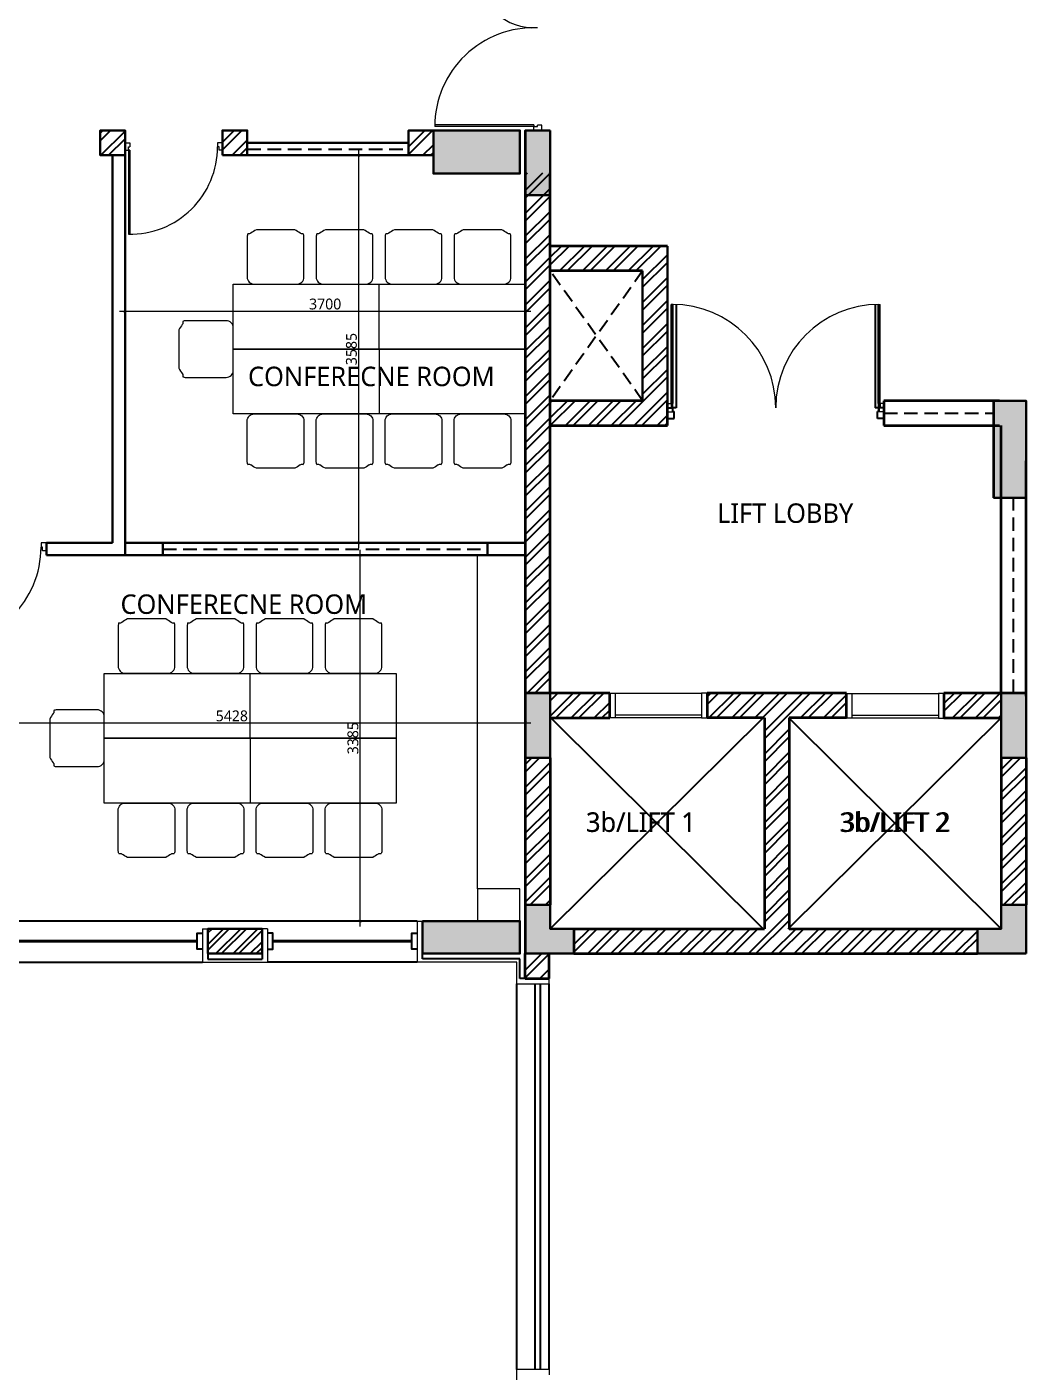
# Model space of a CAD drawing. Header units: millimetres. Extents: x 897770 to 1185420, y -692043 to -233237.
# Drawn here: x 922894 to 932133, y -371282 to -358838 of the extents above; entities that cross this region are included whole.
import ezdxf

# ---------------------------------------------------------------- set-up
doc = ezdxf.new("R2010")
doc.units = ezdxf.units.MM
doc.header["$MEASUREMENT"] = 0
doc.header["$PDMODE"] = 67
doc.linetypes.add('HIDDEN', pattern=[0.375, 0.25, -0.125])
doc.layers.get('Defpoints').update_dxf_attribs({"color": 6})
for name, color, linetype in [('A-Anno Tags', 6, 'Continuous'), ('A-Elevation', 4, 'Continuous'), ('A-Wall Patt', 8, 'Continuous'), ('A-Window', 4, 'Continuous'), ('S-Conc Patt', 9, 'Continuous')]:
    doc.layers.add(name, color=color, linetype=linetype)
for name, color, linetype, lineweight in [('A-Detail Lines', 8, 'Continuous', 25), ('A-Door', 4, 'Continuous', 9), ('A-Wall Sec', 1, 'Continuous', 30), ('A-WIN', 5, 'Continuous', 25), ('column hatch', 12, 'Continuous', 5), ('ele l', 6, 'Continuous', 15), ('Fire pipe', 80, 'Continuous', 15), ('I-Furniture', 34, 'Continuous', 13), ('P-SANR-FIXT', 6, 'Continuous', 9), ('S-Concrete', 40, 'Continuous', 30), ('ST CLADDING PLAN', 6, 'Continuous', 9), ('text', 7, 'Continuous', 5)]:
    doc.layers.add(name, color=color, linetype=linetype, lineweight=lineweight)
doc.styles.get("Standard").update_dxf_attribs({"font": 'trebuc.ttf'})
doc.dimstyles.new('IIITD_WD_M @ 50', dxfattribs={"dimscale": 50, "dimtxt": 2, "dimasz": 0.5, "dimexe": 0.5, "dimexo": 0.25, "dimgap": 0.3, "dimtad": 1, "dimdec": 0, "dimrnd": 1, "dimzin": 0, "dimdsep": 46, "dimtxsty": 'Standard', "dimblk": 'ARCHTICK', "dimcen": 0.2, "dimdle": 1, "dimclrd": 8, "dimclre": 9, "dimadec": 0, "dimazin": 0, "dimtfac": 1, "dimtdec": 0, "dimtofl": 0, "dimtmove": 0, "dimatfit": 0, "dimfxl": 1, "dimtolj": 1, "dimtzin": 0, "dimlwd": -1, "dimlwe": -1, "dimarcsym": 0})
pattern_1 = [(45, (1589826.23, -82191.91), (-106.066017, 106.066017), []), (45, (1589896.94, -82191.91), (-106.066017, 106.066017), [])]
pattern_2 = [(45, (1595136.61, -82191.91), (-106.066017, 106.066017), []), (45, (1595207.33, -82191.91), (-106.066017, 106.066017), [])]
pattern_3 = [(45, (1590101.54, -83978.03), (-106.066017, 106.066017), []), (45, (1590172.26, -83978.03), (-106.066017, 106.066017), [])]

# ---------------------------------------------------------------- blocks, each defined once
blk = doc.blocks.new('Big Door Garbage')
at = {"layer": 'A-Detail Lines', "lineweight": 18}
for centre, radius, start, end in [((-12515, 128703), 515, 270, 3.8969), ((-11085, 128703), 915, 177.8078, 270)]:
    blk.add_arc(centre, radius, start, end, dxfattribs=at)
at = {"layer": 'ele l', "lineweight": 18}
for p, q in [((-12550, 128778), (-12500, 128778)), ((-12550, 128703), (-12550, 128778)), ((-12550, 128703), (-12515, 128703)), ((-12515, 128738), (-12500, 128738)), ((-12515, 128703), (-12515, 128738)), ((-12515, 128703), (-12515, 128188)), ((-12499, 128703), (-12515, 128703)), ((-12500, 128778), (-12500, 128738)), ((-12499, 128703), (-12499, 128188)), ((-11101, 128703), (-11101, 127788)), ((-11101, 128703), (-11085, 128703)), ((-11100, 128778), (-11100, 128738)), ((-11050, 128778), (-11100, 128778)), ((-11085, 128738), (-11100, 128738)), ((-11085, 128703), (-11085, 128738)), ((-11050, 128703), (-11085, 128703)), ((-11085, 128703), (-11085, 127788)), ((-11050, 128703), (-11050, 128778))]:
    blk.add_line(p, q, dxfattribs=at)
blk = doc.blocks.new('ERGEGEWRGREG')
at = {"layer": 'A-Wall Patt'}
h = blk.add_hatch(dxfattribs=at)
h.set_pattern_fill('ANSI32', color=256, scale=300, style=0)
h.set_pattern_definition([(45.000013, (-88074.36, -254660.84), (-79.549531, 79.549495), []), (45.000013, (-88021.32, -254660.84), (-79.549531, 79.549495), [])])
h.paths.add_polyline_path([(925068, -367411), (925068, -367181), (924568, -367181), (924568, -367411)])
at = {"layer": 'A-Detail Lines'}
for p, q in [((924568, -367411, 0), (924568, -367461, 0)), ((924568, -367461, 0), (925068, -367461, 0)), ((925068, -367411, 0), (925068, -367461, 0))]:
    blk.add_line(p, q, dxfattribs=at)
at = {"layer": 'A-Wall Sec', "elevation": 0}
blk.add_lwpolyline([(925068, -367181), (925068, -367411), (924568, -367411), (924568, -367181)], close=True, dxfattribs=at)
blk.add_lwpolyline([(925068, -367181), (925068, -367411), (924568, -367411), (924568, -367181)], close=True, dxfattribs=at)
at = {"layer": 'A-WIN', "color": 2, "lineweight": 40}
blk.add_line((922568, -367296), (924468, -367296, 0), dxfattribs=at)
at = {"layer": 'A-WIN', "color": 2, "lineweight": 40, "elevation": 0}
blk.add_lwpolyline([(926453, -367296), (925168, -367296)], dxfattribs=at)
blk.add_lwpolyline([(926453, -367296), (925168, -367296)], dxfattribs=at)
at = {"layer": 'A-Window'}
for p, q in [((926503, -367111, 0), (922518, -367111)), ((922518, -367491, 0), (924518, -367491, 0))]:
    blk.add_line(p, q, dxfattribs=at)
at = {"layer": 'A-Window', "elevation": 0}
for points in [[(922518, -367371), (922568, -367371), (922568, -367221), (922518, -367221)], [(924518, -367371), (924468, -367371), (924468, -367221), (924518, -367221)], [(925118, -367371), (925168, -367371), (925168, -367221), (925118, -367221)], [(926503, -367371), (926453, -367371), (926453, -367221), (926503, -367221)], [(926503, -367491), (925118, -367491)]]:
    blk.add_lwpolyline(points, dxfattribs=at)
at = {"layer": 'ST CLADDING PLAN'}
for p, q in [((922518, -367111), (922468, -367111)), ((922518, -367111, 0), (922518, -367491, 0)), ((924518, -367181, 0), (924518, -367491, 0)), ((924518, -367181, 0), (924568, -367181, 0)), ((925118, -367181, 0), (925068, -367181, 0)), ((925118, -367181, 0), (925118, -367491, 0)), ((926503, -367111, 0), (926503, -367491, 0)), ((926503, -367111, 0), (926553, -367111, 0)), ((924518, -367491, 0), (925118, -367491, 0))]:
    blk.add_line(p, q, dxfattribs=at)
blk = doc.blocks.new('ABL_Door_S - 1000 x 2100-11-3 Second Floor Lvl')
at = {"layer": 'A-Door'}
blk.add_arc((-450, -2.5), 900, 269.04503, 0, dxfattribs=at)
at = {"layer": 'ele l'}
for p, q in [((-500, 37.5), (-450, 37.5)), ((-500, -37.5), (-500, 37.5)), ((-450, 37.5), (-450, -2.5)), ((450, 37.5), (450, -2.5)), ((500, 37.5), (450, 37.5)), ((500, -37.5), (500, 37.5)), ((-500, -37.5), (-465, -37.5)), ((-465, -2.5), (-450, -2.5)), ((-465, -37.5), (-465, -2.5)), ((-465, -37.5), (-465, -902.4)), ((-450, -37.5), (-465, -37.5)), ((-450, -37.5), (-450, -902.5)), ((465, -2.5), (450, -2.5)), ((465, -37.5), (465, -2.5)), ((500, -37.5), (465, -37.5))]:
    blk.add_line(p, q, dxfattribs=at)
blk = doc.blocks.new('EH')
at = {"linetype": 'ByBlock'}
blk.add_lwpolyline([(2546123, 66560, 0.117677), (2546148, 66566, -0.257765), (2546152, 66590, 0.039614), (2546179, 66633), (2546179, 66937, 0.039614), (2546152, 66980, -0.257765), (2546148, 67004, 0.117677), (2546123, 67010), (2545804, 67010, 0.414214), (2545748, 66954), (2545748, 66616, 0.414214), (2545804, 66560)], format="xyb", close=True, dxfattribs=at)
blk = doc.blocks.new('Double Shutter-Double Panel - 2000 x 2100 mm-40-03_ff')
at = {"layer": 'A-Anno Tags'}
for p, q in [((-955, 50), (-955, 1005)), ((-920, 1005), (-920, 50)), ((920, 1005), (920, 50)), ((955, 50), (955, 1005)), ((-1000, 50), (-955, 50)), ((-1000, 50), (-1000, -50)), ((-920, 50), (-955, 50)), ((-955, 50), (-955, 15)), ((-955, 15), (-940, 15)), ((-940, -50), (-940, 15)), ((955, 50), (920, 50)), ((955, 15), (940, 15)), ((940, -50), (940, 15)), ((955, 50), (955, 15)), ((1000, 50), (955, 50)), ((1000, 50), (1000, -50)), ((-1000, -50), (-940, -50)), ((1000, -50), (940, -50))]:
    blk.add_line(p, q, dxfattribs=at)
at = {"layer": 'A-Door'}
for centre, start, end in [((-955, 50), 0, 90), ((955, 50), 90, 180)]:
    blk.add_arc(centre, 955, start, end, dxfattribs=at)
blk = doc.blocks.new('Lift Door')
at = {"layer": 'A-Door'}
for p, q in [((-15830, -5817), (-15830, -6617)), ((-15625, -6617), (-15625, -5817)), ((-15600, -6617), (-15600, -5817))]:
    blk.add_line(p, q, dxfattribs=at)
for points in [[(-15830, -5767), (-15830, -5817), (-15600, -5817), (-15600, -5767)], [(-15830, -6667), (-15830, -6617), (-15600, -6617), (-15600, -6667)]]:
    blk.add_lwpolyline(points, dxfattribs=at)
blk = doc.blocks.new('gf colmn')
at = {"layer": 'S-Conc Patt'}
for points in [[(675307, -275007), (675537, -275007), (675537, -274407), (675307, -274407)], [(679637, -277807), (679937, -277807), (679937, -276907), (679637, -276907)], [(675307, -280211), (675537, -280211), (675537, -279611), (675307, -279611)], [(679707, -280211), (679937, -280211), (679937, -279611), (679707, -279611)], [(675307, -282022), (675757, -282022), (675757, -281792), (675537, -281792), (675537, -281572), (675307, -281572)], [(679937, -282022), (679487, -282022), (679487, -281792), (679707, -281792), (679707, -281572), (679937, -281572)]]:
    blk.add_hatch(color=256, dxfattribs=at).paths.add_polyline_path(points)
at = {"layer": 'S-Concrete', "elevation": 0}
for points in [[(675537, -274407), (675307, -274407), (675307, -275007), (675537, -275007)], [(679637, -277807), (679937, -277807), (679937, -276907), (679637, -276907)], [(675537, -279611), (675307, -279611), (675307, -280211), (675537, -280211)], [(679937, -279611), (679707, -279611), (679707, -280211), (679937, -280211)], [(675307, -282022), (675757, -282022), (675757, -281792), (675537, -281792), (675537, -281572), (675307, -281572)], [(679937, -282022), (679487, -282022), (679487, -281792), (679707, -281792), (679707, -281572), (679937, -281572)]]:
    blk.add_lwpolyline(points, close=True, dxfattribs=at)
blk = doc.blocks.new('perg colmn')
at = {"color": 6}
blk.add_blockref('gf colmn', (151142, -5934, 0), dxfattribs=at)
blk = doc.blocks.new('block rt')
at = {"layer": 'S-Conc Patt'}
for points in [[(826450, -280941), (826680, -280941), (826680, -280341), (826450, -280341)], [(830780, -283741), (831080, -283741), (831080, -282841), (830780, -282841)], [(826450, -286146), (826680, -286146), (826680, -285546), (826450, -285546)], [(830850, -286146), (831080, -286146), (831080, -285546), (830850, -285546)], [(826450, -287956), (826900, -287956), (826900, -287726), (826680, -287726), (826680, -287506), (826450, -287506)], [(831080, -287956), (830630, -287956), (830630, -287726), (830850, -287726), (830850, -287506), (831080, -287506)]]:
    blk.add_hatch(color=256, dxfattribs=at).paths.add_polyline_path(points)
at = {"layer": 'S-Concrete'}
for points in [[(826680, -280341), (826450, -280341), (826450, -280941), (826680, -280941)], [(830780, -283741), (831080, -283741), (831080, -282841), (830780, -282841)], [(826680, -285546), (826450, -285546), (826450, -286146), (826680, -286146)], [(831080, -285546), (830850, -285546), (830850, -286146), (831080, -286146)], [(826450, -287956), (826900, -287956), (826900, -287726), (826680, -287726), (826680, -287506), (826450, -287506)], [(831080, -287956), (830630, -287956), (830630, -287726), (830850, -287726), (830850, -287506), (831080, -287506)]]:
    blk.add_lwpolyline(points, close=True, dxfattribs=at)
blk = doc.blocks.new('block lft')
at = {"layer": 'S-Conc Patt'}
for points in [[(825600, -280341), (825600, -280741), (826400, -280741), (826400, -280341)], [(826400, -287956), (826400, -287656), (825500, -287656), (825500, -287956)]]:
    blk.add_hatch(color=256, dxfattribs=at).paths.add_polyline_path(points)
at = {"layer": 'S-Concrete', "elevation": 0}
blk.add_lwpolyline([(825600, -280341), (825600, -280741), (826400, -280741), (826400, -280341)], close=True, dxfattribs=at)
at = {"layer": 'S-Concrete'}
blk.add_lwpolyline([(825500, -287656), (825500, -287956), (826400, -287956), (826400, -287656)], close=True, dxfattribs=at)
blk = doc.blocks.new('block rt lft')
at = {"color": 6}
for name in ['block rt', 'block lft']:
    blk.add_blockref(name, (0, 0), dxfattribs=at)
blk = doc.blocks.new('_ArchTick')
at = {"color": 0, "linetype": 'ByBlock', "const_width": 0.15}
blk.add_lwpolyline([(-0.5, -0.5), (0.5, 0.5)], dxfattribs=at)
blk = doc.blocks.new('*D2667')
at = {"layer": 'Defpoints', "color": 0, "transparency": 16777216}
for p in [(923802, -360026, 0), (927503, -360026, 0), (927503, -361468)]:
    blk.add_point(p, dxfattribs=at)
at = {"layer": 'P-SANR-FIXT', "color": 9, "transparency": 16777216}
for p, q in [((923802, -361368), (923802, -361493)), ((927503, -361368), (927503, -361493))]:
    blk.add_line(p, q, dxfattribs=at)
at = {"layer": 'P-SANR-FIXT', "color": 8, "transparency": 16777216}
blk.add_line((923752, -361468), (927553, -361468), dxfattribs=at)
at = {"layer": 'P-SANR-FIXT', "color": 8, "transparency": 16777216, "xscale": 25, "yscale": 25, "zscale": 25, "rotation": 180}
blk.add_blockref('_ArchTick', (923802, -361468), dxfattribs=at)
at = {"layer": 'P-SANR-FIXT', "color": 8, "transparency": 16777216, "xscale": 25, "yscale": 25, "zscale": 25}
blk.add_blockref('_ArchTick', (927503, -361468), dxfattribs=at)
at = {"layer": 'P-SANR-FIXT', "color": 0, "transparency": 16777216, "insert": (925652, -361402), "char_height": 100, "attachment_point": 5}
blk.add_mtext('\\A1;3700', dxfattribs=at)
blk = doc.blocks.new('*D2668')
at = {"layer": 'Defpoints', "color": 0, "transparency": 16777216}
for p in [(926653, -360026, 0), (925961, -363611), (926653, -363611, 0)]:
    blk.add_point(p, dxfattribs=at)
at = {"layer": 'P-SANR-FIXT', "color": 8, "transparency": 16777216}
blk.add_line((925961, -359976), (925961, -363661), dxfattribs=at)
at = {"layer": 'P-SANR-FIXT', "color": 9, "transparency": 16777216}
for p, q in [((926061, -360026), (925936, -360026)), ((926061, -363611), (925936, -363611))]:
    blk.add_line(p, q, dxfattribs=at)
at = {"layer": 'P-SANR-FIXT', "color": 8, "transparency": 16777216, "xscale": 25, "yscale": 25, "zscale": 25}
for p, rotation in [((925961, -360026), 90), ((925961, -363611), 270)]:
    blk.add_blockref('_ArchTick', p, dxfattribs=dict(at, rotation=rotation))
at = {"layer": 'P-SANR-FIXT', "color": 0, "transparency": 16777216, "insert": (925895, -361818), "char_height": 100, "attachment_point": 5, "rotation": 90}
blk.add_mtext('\\A1;3585', dxfattribs=at)
blk = doc.blocks.new('*D2669')
at = {"layer": 'Defpoints', "color": 0, "transparency": 16777216}
for p in [(925961, -363726, 0), (925961, -367111, 0), (925974, -367111)]:
    blk.add_point(p, dxfattribs=at)
at = {"layer": 'P-SANR-FIXT', "color": 9, "transparency": 16777216}
for p, q in [((925973, -363726), (926000, -363726)), ((925973, -367111), (926000, -367111))]:
    blk.add_line(p, q, dxfattribs=at)
at = {"layer": 'P-SANR-FIXT', "color": 8, "transparency": 16777216}
blk.add_line((925974, -363676), (925974, -367161), dxfattribs=at)
at = {"layer": 'P-SANR-FIXT', "color": 8, "transparency": 16777216, "xscale": 25, "yscale": 25, "zscale": 25}
for p, rotation in [((925974, -363726), 90), ((925974, -367111), 270)]:
    blk.add_blockref('_ArchTick', p, dxfattribs=dict(at, rotation=rotation))
at = {"layer": 'P-SANR-FIXT', "color": 0, "transparency": 16777216, "insert": (925909, -365418), "char_height": 100, "attachment_point": 5, "rotation": 90}
blk.add_mtext('\\A1;3385', dxfattribs=at)
blk = doc.blocks.new('*D2670')
at = {"layer": 'Defpoints', "color": 0, "transparency": 16777216}
for p in [(922075, -365278), (922075, -365301, 0), (927503, -365301, 0)]:
    blk.add_point(p, dxfattribs=at)
at = {"layer": 'P-SANR-FIXT', "color": 8, "transparency": 16777216}
blk.add_line((927553, -365278), (922025, -365278), dxfattribs=at)
at = {"layer": 'P-SANR-FIXT', "color": 9, "transparency": 16777216}
for p, q in [((922075, -365288), (922075, -365252)), ((927503, -365288), (927503, -365252))]:
    blk.add_line(p, q, dxfattribs=at)
at = {"layer": 'P-SANR-FIXT', "color": 8, "transparency": 16777216, "xscale": 25, "yscale": 25, "zscale": 25, "rotation": 180}
blk.add_blockref('_ArchTick', (922075, -365278), dxfattribs=at)
at = {"layer": 'P-SANR-FIXT', "color": 8, "transparency": 16777216, "xscale": 25, "yscale": 25, "zscale": 25}
blk.add_blockref('_ArchTick', (927503, -365278), dxfattribs=at)
at = {"layer": 'P-SANR-FIXT', "color": 0, "transparency": 16777216, "insert": (924789, -365212), "char_height": 100, "attachment_point": 5}
blk.add_mtext('\\A1;5428', dxfattribs=at)

msp = doc.modelspace()

# ---------------------------------------------------------------- hatches: boundary and pattern name
at = {"layer": 'A-Wall Patt'}
h = msp.add_hatch(dxfattribs=at)
h.set_pattern_fill('ANSI32', color=256, scale=400, style=0)
h.set_pattern_definition(pattern_1)
h.paths.add_polyline_path([(923802.2, -360025.6), (923572.2, -360025.6), (923572.2, -359795.6), (923802.2, -359795.6)])
h = msp.add_hatch(dxfattribs=at)
h.set_pattern_fill('ANSI32', color=256, scale=400, style=0)
h.set_pattern_definition(pattern_1)
h.paths.add_polyline_path([(923802.2, -360025.6), (923572.2, -360025.6), (923572.2, -359795.6), (923802.2, -359795.6)])
h = msp.add_hatch(dxfattribs=at)
h.set_pattern_fill('ANSI32', color=256, scale=400, style=0)
h.set_pattern_definition(pattern_3)
h.paths.add_polyline_path([(924931.9, -359795.6), (924701.9, -359795.6), (924701.9, -359920.6), (924702.2, -359920.6), (924702.2, -359988.1), (924701.9, -359988.1), (924701.9, -360025.6), (924931.9, -360025.6)])
h = msp.add_hatch(dxfattribs=at)
h.set_pattern_fill('ANSI32', color=256, scale=400, style=0)
h.set_pattern_definition(pattern_3)
h.paths.add_polyline_path([(924931.9, -359795.6), (924701.9, -359795.6), (924701.9, -359920.6), (924702.2, -359920.6), (924702.2, -359988.1), (924701.9, -359988.1), (924701.9, -360025.6), (924931.9, -360025.6)])
h = msp.add_hatch(dxfattribs=at)
h.set_pattern_fill('ANSI32', color=256, scale=400, style=0)
h.set_pattern_definition(pattern_2)
h.paths.add_polyline_path([(926422.6, -360025.6), (926652.6, -360025.6), (926652.6, -359795.6), (926422.6, -359795.6)])
h = msp.add_hatch(dxfattribs=at)
h.set_pattern_fill('ANSI32', color=256, scale=400, style=0)
h.set_pattern_definition(pattern_2)
h.paths.add_polyline_path([(926422.6, -360025.6), (926652.6, -360025.6), (926652.6, -359795.6), (926422.6, -359795.6)])
h = msp.add_hatch(dxfattribs=at)
h.set_pattern_fill('ANSI32', color=256, scale=400, style=0)
h.paths.add_polyline_path([(927502.5, -365000.5), (927732.5, -365000.5), (927732.5, -360188.1), (927502.5, -360188.1)])
h = msp.add_hatch(dxfattribs=at)
h.set_pattern_fill('ANSI32', color=256, scale=400, style=0)
h.paths.add_polyline_path([(927732.5, -360865.6), (927732.5, -361095.6), (928587.5, -361095.6), (928587.5, -362295.6), (927732.5, -362295.6), (927737.5, -362525.6), (928817.5, -362525.6), (928817.5, -360865.6)])
h = msp.add_hatch(dxfattribs=at)
h.set_pattern_fill('ANSI32', color=256, scale=400, style=0)
h.paths.add_polyline_path([(927722.6, -367410.6), (927502.5, -367410.6), (927502.5, -367640.6), (927722.6, -367640.6)])
h.paths.add_polyline_path([(930472.5, -365000.6), (929182.5, -365000.6), (929182.5, -365230.6), (929712.5, -365230.6), (929712.5, -367180.6), (927952.5, -367180.6), (927952.5, -367410.6), (931682.5, -367410.6), (931682.5, -367180.6), (929942.5, -367180.6), (929942.5, -365230.6), (930472.5, -365230.6)])
h = msp.add_hatch(dxfattribs=at)
h.set_pattern_fill('ANSI32', color=256, scale=400, style=0)
h.paths.add_polyline_path([(928282.5, -365000.6), (927737.5, -365000.6), (927737.5, -365230.6), (928282.5, -365230.6)])
h = msp.add_hatch(dxfattribs=at)
h.set_pattern_fill('ANSI32', color=256, scale=400, style=0)
h.set_pattern_definition([(45, (686743.83, -168067.7), (-106.06602, 106.06602), []), (45, (686814.54, -168067.7), (-106.06602, 106.06602), [])])
h.paths.add_polyline_path([(931902.5, -365230.6), (931902.5, -365000.6), (931372.5, -365000.6), (931372.5, -365230.6)])
h = msp.add_hatch(dxfattribs=at)
h.set_pattern_fill('ANSI32', color=256, scale=400, style=0)
h.set_pattern_definition([(45, (927568.9, -365807.15), (-106.066, 106.066), []), (45, (927639.61, -365807.15), (-106.066, 106.066), [])])
h.paths.add_polyline_path([(927732.5, -365600.5), (927502.5, -365600.5), (927502.5, -366960.6), (927732.5, -366960.6)])
h = msp.add_hatch(dxfattribs=at)
h.set_pattern_fill('ANSI32', color=256, scale=400, style=0)
h.paths.add_polyline_path([(932132.5, -365600.5), (931902.5, -365600.5), (931902.5, -366960.6), (932132.5, -366960.6)])

# ---------------------------------------------------------------- linework, layer by layer
at = {"layer": 'A-Anno Tags'}
for p, q in [((927592.6, -371257.2), (927592.6, -367690.6)), ((927642.6, -371257.2), (927642.6, -367690.6))]:
    msp.add_line(p, q, dxfattribs=at)
at = {"layer": 'A-Detail Lines'}
for p, q in [((927732.5, -367180.6, 0), (929702.5, -365230.6, 0)), ((929702.5, -367180.6, 0), (927737.5, -365230.6, 0)), ((929932.6, -367180.6, 0), (931902.5, -365230.6, 0)), ((931902.5, -367180.6, 0), (929937.5, -365230.6, 0))]:
    msp.add_line(p, q, dxfattribs=at)
at = {"layer": 'A-Door'}
for p, q in [((928332.5, -365000.6, 0), (929132.5, -365000.6, 0)), ((930522.5, -365003.6, 0), (931322.5, -365003.6, 0)), ((929132.5, -365205.6, 0), (928332.5, -365205.6, 0)), ((929132.5, -365230.6, 0), (928332.5, -365230.6, 0)), ((931322.5, -365208.6, 0), (930522.5, -365208.6, 0)), ((931322.5, -365233.6, 0), (930522.5, -365233.6, 0))]:
    msp.add_line(p, q, dxfattribs=at)
at = {"layer": 'A-Door', "elevation": 0}
for points in [[(928282.5, -365000.6), (928332.5, -365000.6), (928332.5, -365230.6), (928282.5, -365230.6)], [(929182.5, -365000.6), (929132.5, -365000.6), (929132.5, -365230.6), (929182.5, -365230.6)], [(930472.5, -365003.6), (930522.5, -365003.6), (930522.5, -365233.6), (930472.5, -365233.6)], [(931372.5, -365003.6), (931322.5, -365003.6), (931322.5, -365233.6), (931372.5, -365233.6)]]:
    msp.add_lwpolyline(points, dxfattribs=at)
at = {"layer": 'A-Elevation'}
for p, q in [((927422.6, -371257.2, 0), (927422.6, -367690.6, 0)), ((927722.6, -371257.2, 0), (927722.6, -367690.6, 0))]:
    msp.add_line(p, q, dxfattribs=at)
at = {"layer": 'A-Wall Patt'}
for p, q in [((926552.6, -367460.6, 0), (926552.6, -367410.6, 0)), ((927452.6, -367460.6, 0), (926552.6, -367460.6, 0)), ((927452.6, -367640.6, 0), (927452.6, -367460.6, 0)), ((927502.5, -367640.6, 0), (927452.6, -367640.6, 0))]:
    msp.add_line(p, q, dxfattribs=at)
at = {"layer": 'A-Wall Sec'}
for p, q in [((923687.2, -360025.6, 0), (923687.2, -363610.6, 0)), ((923802.2, -360025.6, 0), (923802.2, -363610.6, 0)), ((928817.5, -362295.6, 0), (928817.5, -360865.6, 0)), ((928587.5, -362295.6, 0), (928587.5, -361095.6, 0)), ((923075, -363610.6, 0), (923075, -363725.6, 0)), ((923075, -363610.6, 0), (923687.2, -363610.6, 0)), ((923802.2, -363610.6, 0), (927502.5, -363610.6, 0)), ((923802.2, -363610.6, 0), (923802.2, -363725.6, 0)), ((924152.2, -363725.6, 0), (924152.2, -363610.6, 0)), ((927152.5, -363725.6, 0), (927152.5, -363610.6, 0)), ((923075, -363725.6, 0), (927502.5, -363725.6, 0))]:
    msp.add_line(p, q, dxfattribs=at)
at = {"layer": 'A-Wall Sec', "lineweight": 35}
for p, q in [((927502.5, -360188.1, 0), (927502.5, -365030.6, 0)), ((927732.5, -365000.6, 0), (927732.5, -360188.1, 0)), ((928817.5, -360865.6, 0), (927732.5, -360865.6, 0)), ((928587.5, -361095.6, 0), (927732.5, -361095.6, 0)), ((928587.5, -362295.6, 0), (927732.5, -362295.6, 0)), ((928817.5, -362525.6, 0), (928817.5, -362295.6, 0)), ((931887.5, -362295.6, 0), (930817.5, -362295.6, 0)), ((930817.5, -362295.6, 0), (930817.5, -362525.6, 0)), ((927737.5, -362525.6, 0), (928817.5, -362525.6, 0)), ((927737.5, -362525.6, 0), (928817.5, -362525.6, 0)), ((930817.5, -362525.6, 0), (931887.5, -362525.6, 0)), ((931902.5, -365000.6, 0), (931902.5, -362525.6, 0)), ((932132.5, -365030.6, 0), (932132.5, -362853, 0)), ((928282.5, -365000.6, 0), (927732.5, -365000.6, 0)), ((928282.5, -365230.6, 0), (928282.5, -365000.6, 0)), ((930472.5, -365000.6, 0), (929182.5, -365000.6, 0)), ((929182.5, -365000.6, 0), (929182.5, -365230.6, 0)), ((930472.5, -365230.6, 0), (930472.5, -365003.6, 0)), ((931372.5, -365000.6, 0), (931372.5, -365230.6, 0)), ((931902.5, -365000.6, 0), (931372.5, -365000.6, 0)), ((927737.5, -365230.6, 0), (928282.5, -365230.6, 0)), ((929712.5, -365230.6, 0), (929182.5, -365230.6, 0)), ((929712.5, -365230.6, 0), (929712.5, -367180.6, 0)), ((930472.5, -365230.6, 0), (929942.5, -365230.6, 0)), ((929942.5, -365230.6, 0), (929942.5, -367180.6, 0)), ((931372.5, -365230.6, 0), (931902.5, -365230.6, 0)), ((927502.5, -365600.5, 0), (927502.5, -366960.6, 0)), ((927732.5, -365600.5, 0), (927732.5, -366960.6, 0)), ((931902.5, -365600.5, 0), (931902.5, -366960.6, 0)), ((932132.5, -365600.5, 0), (932132.5, -366960.6, 0)), ((927952.5, -367180.6, 0), (929712.5, -367180.6, 0)), ((929942.5, -367180.6, 0), (931682.5, -367180.6, 0)), ((927502.5, -367640.6, 0), (927502.5, -367410.6, 0)), ((927722.6, -367640.6, 0), (927722.6, -367410.6, 0)), ((927952.5, -367410.6, 0), (931682.5, -367410.6, 0)), ((927502.5, -367640.6, 0), (927722.6, -367640.6, 0))]:
    msp.add_line(p, q, dxfattribs=at)
at = {"layer": 'A-Wall Sec', "elevation": 0}
msp.add_lwpolyline([(923802.2, -360025.6), (923572.2, -360025.6), (923572.2, -359795.6), (923802.2, -359795.6), (923802.2, -360025.6)], dxfattribs=at)
msp.add_lwpolyline([(923802.2, -360025.6), (923572.2, -360025.6), (923572.2, -359795.6), (923802.2, -359795.6), (923802.2, -360025.6)], dxfattribs=at)
for points in [[(924701.9, -360025.6), (924931.9, -360025.6), (924931.9, -359795.6), (924701.9, -359795.6)], [(924701.9, -360025.6), (924931.9, -360025.6), (924931.9, -359795.6), (924701.9, -359795.6)], [(926422.6, -360025.6), (926652.6, -360025.6), (926652.6, -359795.6), (926422.6, -359795.6)], [(926422.6, -360025.6), (926652.6, -360025.6), (926652.6, -359795.6), (926422.6, -359795.6)], [(924931.9, -359910.6), (924931.9, -360025.6), (926422.6, -360025.6), (926422.6, -359910.6), (924931.9, -359910.6)], [(924931.9, -359910.6), (924931.9, -360025.6), (926422.6, -360025.6), (926422.6, -359910.6), (924931.9, -359910.6)]]:
    msp.add_lwpolyline(points, close=True, dxfattribs=at)
at = {"layer": 'A-Window', "linetype": 'HIDDEN', "ltscale": 500}
for p, q in [((924931.9, -359968.1, 0), (926422.6, -359968.1, 0)), ((924931.9, -359968.1, 0), (926422.6, -359968.1, 0)), ((928587.5, -362295.6, 0), (927732.5, -361095.6, 0)), ((928587.5, -361095.6, 0), (927732.6, -362295.6, 0)), ((930817.5, -362410.6, 0), (931832.5, -362410.6, 0)), ((932017.5, -365000.5, 0), (932017.6, -363195.6, 0)), ((924152.2, -363668.1, 0), (927152.5, -363668.1, 0))]:
    msp.add_line(p, q, dxfattribs=at)
at = {"layer": 'column hatch'}
msp.add_line((927502.5, -363610.6, 0), (926130.5, -363610.6, 0), dxfattribs=at)
at = {"layer": 'ele l', "lineweight": 18}
for p, q in [((928852.6, -362322.9, 0), (928852.6, -361405.4, 0)), ((928868.8, -361405.6, 0), (928852.6, -361405.4, 0)), ((928868.8, -362322.9, 0), (928868.8, -361405.6, 0)), ((930766.3, -361405.6, 0), (930782.4, -361405.4, 0)), ((930766.3, -362322.9, 0), (930766.3, -361405.6, 0)), ((930782.4, -362322.9, 0), (930782.4, -361405.4, 0)), ((928852.5, -362143.4, 0), (928852.5, -362178.4, 0)), ((928817.6, -362322.9, 0), (928852.6, -362322.9, 0)), ((928817.6, -362322.9, 0), (928817.6, -362397.9, 0)), ((928852.6, -362322.9, 0), (928852.6, -362357.9, 0)), ((928868.8, -362322.9, 0), (928852.6, -362322.9, 0)), ((928852.6, -362357.9, 0), (928867.6, -362357.9, 0)), ((928867.6, -362397.9, 0), (928867.6, -362357.9, 0)), ((930766.3, -362322.9, 0), (930782.4, -362322.9, 0)), ((930782.4, -362357.9, 0), (930767.4, -362357.9, 0)), ((930767.4, -362397.9, 0), (930767.4, -362357.9, 0)), ((930782.4, -362322.9, 0), (930782.4, -362357.9, 0)), ((930817.4, -362322.9, 0), (930782.4, -362322.9, 0)), ((930817.4, -362322.9, 0), (930817.4, -362397.9, 0)), ((928817.6, -362397.9, 0), (928867.6, -362397.9, 0)), ((930817.4, -362397.9, 0), (930767.4, -362397.9, 0))]:
    msp.add_line(p, q, dxfattribs=at)
at = {"layer": 'Fire pipe', "elevation": 0}
msp.add_lwpolyline([(927060.1, -366810.6), (927060.1, -367110.6), (927452.6, -367110.6), (927452.6, -366810.6), (927060.1, -366810.6)], dxfattribs=at)
at = {"layer": 'I-Furniture'}
for p, q in [((924802.4, -362418.1, 0), (924802.4, -361218.1, 0)), ((924802.4, -361218.1, 0), (927502.5, -361218.1, 0)), ((926152.4, -361818.1, 0), (926152.4, -361218.1, 0)), ((927502.5, -361218.1, 0), (927502.5, -362418.1, 0)), ((927502.5, -361818.1, 0), (924802.4, -361818.1, 0)), ((924802.4, -361818.1, 0), (927502.5, -361818.1, 0)), ((926152.4, -361818.1, 0), (926152.4, -362418.1, 0)), ((927502.5, -362418.1, 0), (924802.4, -362418.1, 0)), ((927060.1, -366810.6, 0), (927060.1, -363725.6)), ((927502.5, -364055.2, 0), (927502.5, -363725.6, 0)), ((923609.5, -366018.1, 0), (923609.5, -364818.1, 0)), ((923609.5, -364818.1, 0), (926309.7, -364818.1, 0)), ((924959.6, -365418.1, 0), (924959.6, -364818.1, 0)), ((926309.7, -364818.1, 0), (926309.7, -366018.1, 0)), ((926309.7, -365418.1, 0), (923609.5, -365418.1, 0)), ((923609.5, -365418.1, 0), (926309.7, -365418.1, 0)), ((924959.6, -365418.1, 0), (924959.6, -366018.1, 0)), ((926309.7, -366018.1, 0), (923609.5, -366018.1, 0))]:
    msp.add_line(p, q, dxfattribs=at)
at = {"layer": 'ST CLADDING PLAN'}
for p, q in [((927422.6, -367490.6, 0), (926502.6, -367490.6, 0)), ((927422.6, -367690.6, 0), (927422.6, -367490.6, 0)), ((927422.6, -367690.6, 0), (927722.6, -367690.6, 0)), ((927722.6, -367690.6, 0), (927722.6, -367640.6, 0)), ((927422.6, -377367.3, 0), (927422.6, -371257.2, 0)), ((927722.6, -371257.2, 0), (927422.6, -371257.2, 0)), ((927722.6, -371257.2, 0), (927722.6, -371307.2, 0))]:
    msp.add_line(p, q, dxfattribs=at)

# ---------------------------------------------------------------- block references
at = {"color": 6}
for name in ['block rt lft', 'perg colmn']:
    msp.add_blockref(name, (101053, -79454.6, 0), dxfattribs=at)
at = {"layer": 'A-Detail Lines', "rotation": 270}
msp.add_blockref('Big Door Garbage', (798877.3, -370845.6, 0), dxfattribs=at)
at = {"layer": 'A-Door', "xscale": 0.9000000001396983, "yscale": 0.9000000001396983, "zscale": 0.9000000001396983}
msp.add_blockref('ABL_Door_S - 1000 x 2100-11-3 Second Floor Lvl', (924252.2, -359944.3, 0), dxfattribs=at)
msp.add_blockref('ABL_Door_S - 1000 x 2100-11-3 Second Floor Lvl', (924252.2, -359944.3, 0), dxfattribs=at)
at = {"layer": 'A-Door'}
for name, p in [('Double Shutter-Double Panel - 2000 x 2100 mm-40-03_ff', (929817.5, -362410.6, 0)), ('ABL_Door_S - 1000 x 2100-11-3 Second Floor Lvl', (922575, -363648.1, 0)), ('ERGEGEWRGREG', (0, 0, 0))]:
    msp.add_blockref(name, p, dxfattribs=at)
at = {"layer": 'A-Door', "xscale": -1, "rotation": 90}
for p in [(922515.3, -380830.6, 0), (924705.3, -380833.6, 0)]:
    msp.add_blockref('Lift Door', p, dxfattribs=at)
at = {"layer": 'I-Furniture'}
for p, xscale, yscale, zscale, rotation in [((1003109.1, -3331257.2, 0), 1.166666665987578, 1.166666665987578, 1.166666665987578, 89.99999790749226), ((1003746.9, -3331257.2, 0), 1.166666665987578, 1.166666665987578, 1.166666665987578, 89.99999790749226), ((1004384.7, -3331257.2, 0), 1.166666665987578, 1.166666665987578, 1.166666665987578, 89.99999790749226), ((1005022.5, -3331257.2, 0), 1.166666665987578, 1.166666665987578, 1.166666665987578, 89.99999790749226), ((3894841.5, -283902.4, 0), 1.166666666045785, 1.166666666045785, 1.166666666045785, 179.9999979074922), ((1003109.1, 2607621.1, 0), -1.166666665987578, 1.166666666977107, 1.166666666666666, 90.00000238980388), ((1003746.9, 2607621.1, 0), -1.166666665987578, 1.166666666977107, 1.166666666666666, 90.00000238980388), ((1004384.7, 2607621.1, 0), -1.166666665987578, 1.166666666977107, 1.166666666666666, 90.00000238980388), ((1005022.5, 2607621.1, 0), -1.166666665987578, 1.166666666977107, 1.166666666666666, 90.00000238980388), ((1001916.3, -3334857.2, 0), 1.166666665987578, 1.166666665987578, 1.166666665987578, 89.99999790749226), ((1002554.1, -3334857.2, 0), 1.166666665987578, 1.166666665987578, 1.166666665987578, 89.99999790749226), ((1003191.9, -3334857.2, 0), 1.166666665987578, 1.166666665987578, 1.166666665987578, 89.99999790749226), ((1003829.7, -3334857.2, 0), 1.166666665987578, 1.166666665987578, 1.166666665987578, 89.99999790749226), ((3893648.7, -287502.4, 0), 1.166666666045785, 1.166666666045785, 1.166666666045785, 179.9999979074922), ((1001916.3, 2604021.1, 0), -1.166666665987578, 1.166666666977107, 1.166666666666666, 90.00000238980388), ((1002554.1, 2604021.1, 0), -1.166666665987578, 1.166666666977107, 1.166666666666666, 90.00000238980388), ((1003191.9, 2604021.1, 0), -1.166666665987578, 1.166666666977107, 1.166666666666666, 90.00000238980388), ((1003829.7, 2604021.1, 0), -1.166666665987578, 1.166666666977107, 1.166666666666666, 90.00000238980388)]:
    msp.add_blockref('EH', p, dxfattribs=dict(at, xscale=xscale, yscale=yscale, zscale=zscale, rotation=rotation))

# ---------------------------------------------------------------- texts
at = {"layer": 'A-Anno Tags'}
for s, p in [('3b/LIFT 1', (928064.8, -366285.3)), ('3b/LIFT 2', (930406.9, -366285.3))]:
    msp.add_text(s, height=180, dxfattribs=at).set_placement(p)
at = {"layer": 'A-Anno Tags', "char_height": 180, "attachment_point": 5}
for s, insert in [('3b/LIFT 1', (928570.1, -366194.9)), ('3b/LIFT 2', (930928.6, -366194.9))]:
    msp.add_mtext(s, dxfattribs=dict(at, insert=insert))
at = {"layer": 'text'}
for s, p in [('CONFERECNE ROOM', (924939.1, -362161.4, 0)), ('LIFT LOBBY', (929276.2, -363426.2, 0)), ('CONFERECNE ROOM', (923759.9, -364268.3, 0))]:
    msp.add_text(s, height=180, dxfattribs=at).set_placement(p)

# ---------------------------------------------------------------- dimensions: what is measured, and where the dimension line sits
at = {"layer": 'P-SANR-FIXT'}
for base, p1, p2, picture, middle in [((925961, -363610.6), (926652.6, -360025.6, 0), (926652.6, -363610.6, 0), '*D2668', (925895.1, -361818.1)), ((925974.5, -367110.6), (925961, -363725.6, 0), (925961, -367110.6, 0), '*D2669', (925908.6, -365418.1))]:
    dim = msp.add_linear_dim(base=base, p1=p1, p2=p2, angle=90, dimstyle='IIITD_WD_M @ 50', override={"dimfxl": 2, "dimfxlon": 1, "dimarcsym": 1}, dxfattribs=at)
    dim.commit()
    dim.dimension.update_dxf_attribs({"geometry": picture, "text_midpoint": middle})
for base, p1, p2, picture, middle in [((927502.6, -361468), (923802.2, -360025.6, 0), (927502.6, -360025.6, 0), '*D2667', (925652.4, -361402.1)), ((922075.0421, -365277.5), (927502.5423, -365300.5011, 0), (922075.0421, -365300.5018, 0), '*D2670', (924788.7922, -365211.6246))]:
    dim = msp.add_linear_dim(base=base, p1=p1, p2=p2, dimstyle='IIITD_WD_M @ 50', override={"dimfxl": 2, "dimfxlon": 1, "dimarcsym": 1}, dxfattribs=at)
    dim.commit()
    dim.dimension.update_dxf_attribs({"geometry": picture, "text_midpoint": middle})

doc.saveas('drawing.dxf')
